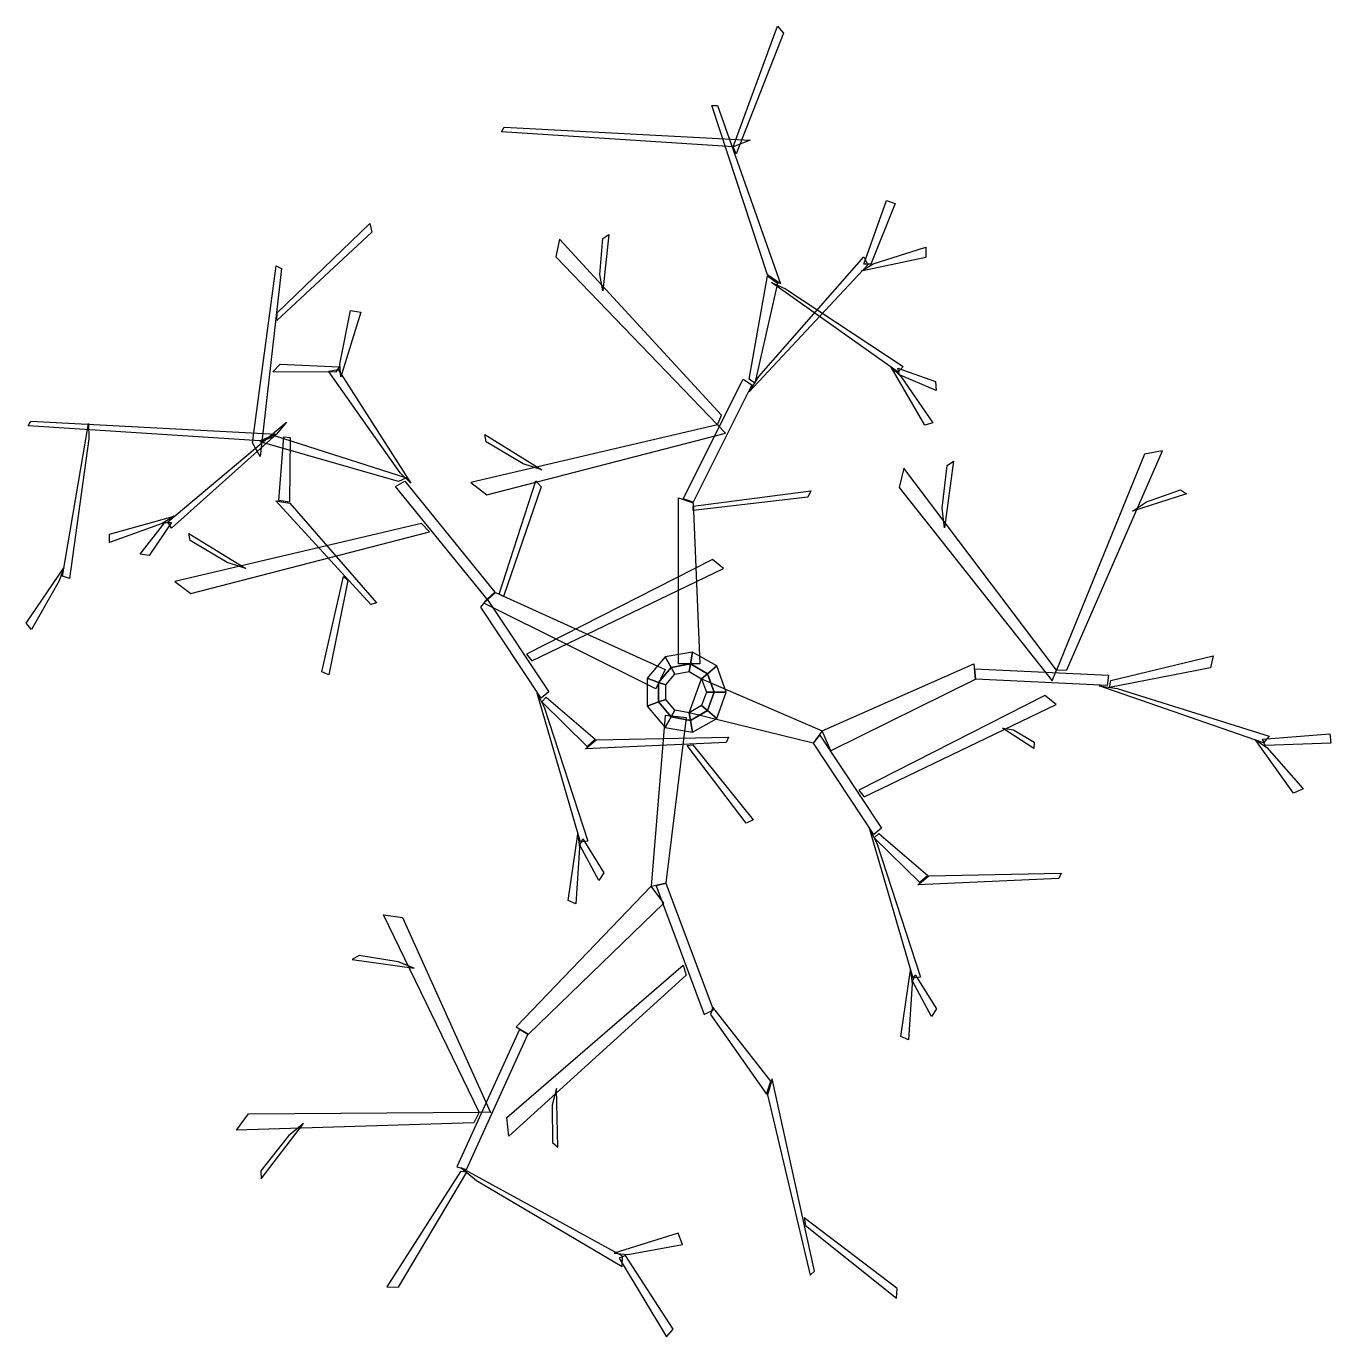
# Model space of a CAD drawing. Extents: x -1501 to 596, y -723 to -174.
# Drawn here: x -838.3 to -388.2, y -645.9 to -193.7 of the extents above; entities that cross this region are included whole.
import ezdxf

# ---------------------------------------------------------------- set-up
doc = ezdxf.new("R2010")
doc.units = 0
doc.layers.get('0').update_dxf_attribs({"linetype": 'CONTINUOUS'})

msp = doc.modelspace()

# ---------------------------------------------------------------- linework, layer by layer
at = {"color": 0, "linetype": 'CONTINUOUS'}
for points in [[(-594.36, -235.38, 237.99), (-579.12, -193.72, 269.24), (-577.09, -196.12, 267.44), (-593.34, -237.78, 236.19)], [(-582.51, -279.44, 204.95), (-601.81, -221.02, 248.76), (-599.77, -221.02, 248.76), (-578.1, -282.55, 202.62)], [(-594.36, -235.38, 237.99), (-674.37, -230.12, 258.79), (-673.46, -228.54, 259.47), (-588.59, -233.05, 238.01)], [(-549.32, -275.85, 187.37), (-541.54, -253.84, 215.96), (-538.49, -254.86, 214.64), (-546.95, -275.85, 187.37)], [(-751.69, -292.62, 190.7), (-719.82, -261.76, 221.95), (-719.03, -264.8, 220.15), (-751.82, -295.21, 188.91)], [(-640.41, -279.34, 186.85), (-639.39, -266.93, 197.94), (-637.36, -265.63, 199.1), (-639.39, -285, 181.79)], [(-598.42, -327.93, 160.28), (-654.29, -267.19, 192.18), (-655.64, -273.29, 188.98), (-599.77, -331.26, 158.54)], [(-546.06, -275.67, 187.1), (-527.92, -269.94, 184.06), (-527.92, -273.54, 182.17), (-550.2, -278.19, 187.15)], [(-585.55, -314.62, 167.28), (-549.32, -273.29, 188.98), (-547.97, -276.06, 187.52), (-588.94, -319.89, 164.51)], [(-760.22, -337.43, 157.66), (-752.13, -276.44, 201.48), (-750.3, -277.33, 201.48), (-757.61, -342.15, 155.33)], [(-588.94, -315.53, 166.9), (-582.51, -279.8, 205.18), (-579.12, -282.32, 202.47), (-586.91, -316.89, 165.44)], [(-576.29, -284.36, 204.95), (-535.72, -311.16, 233.94), (-537.48, -313.02, 231.99), (-581.15, -282.13, 201.25)], [(-730.1, -310.27, 157.58), (-726.41, -291.82, 161.25), (-722.84, -292.43, 159.38), (-729.73, -314.69, 156.1)], [(-731.46, -313.04, 156.72), (-753.28, -312.91, 185.98), (-750.75, -310.28, 185.77), (-730.4, -311.21, 157.52)], [(-536.48, -314.74, 231.66), (-525.51, -330.61, 229.83), (-528.25, -331.32, 227.31), (-539.91, -311.36, 231.21)], [(-537.58, -311.65, 231.89), (-524.58, -316.29, 263.78), (-524.31, -319.37, 262.31), (-536.97, -313.94, 231.89)], [(-709.35, -347.86, 124.62), (-734.04, -312.75, 158.29), (-730.69, -312.18, 157.3), (-705.65, -351.39, 120.74)], [(-611.62, -356.78, 145.13), (-590.97, -315.45, 166.84), (-587.92, -317.39, 165.82), (-608.24, -357.89, 144.55)], [(-757.7, -336.81, 151.63), (-837.71, -331.54, 172.43), (-836.8, -329.97, 173.11), (-751.93, -334.48, 151.65)], [(-816.74, -336.09, 171.92), (-823.38, -384.25, 200.9), (-825.82, -383.47, 198.96), (-816.83, -330.74, 168.22)], [(-751.93, -334.48, 151.65), (-788.17, -366.9, 180.64), (-789.52, -364.72, 178.7), (-748.54, -330.34, 147.96)], [(-599.77, -331.26, 158.54), (-684.87, -351.18, 182.04), (-679.44, -355.41, 179.68), (-597.09, -334.12, 157.25)], [(-709.93, -350.78, 123.16), (-757.56, -337.09, 151.89), (-752.48, -335.08, 151.15), (-707.1, -349.54, 122.83)], [(-747.23, -335.64, 151.15), (-747.52, -357.9, 195.06), (-751.19, -357.39, 191.96), (-749.4, -335.42, 149.48)], [(-666.86, -344.66, 178.37), (-679.63, -337.14, 187.67), (-680.11, -334.63, 188.65), (-660.37, -346.77, 174.12)], [(-479.26, -415.82, 234.47), (-446.3, -340.16, 266.37), (-452.43, -341.39, 263.16), (-482.85, -415.93, 232.72)], [(-482.85, -415.93, 232.72), (-535.48, -346.15, 256.22), (-537.15, -352.83, 253.86), (-484.38, -419.54, 231.43)], [(-522.24, -359.99, 252.55), (-520.52, -345.27, 261.85), (-518.42, -343.81, 262.83), (-521.54, -366.78, 248.31)], [(-679.28, -391.41, 106.86), (-710.95, -352.49, 122.85), (-707.66, -350.72, 122.1), (-676.67, -388.93, 106.43)], [(-675.18, -389.67, 105.55), (-662.47, -350.6, 108.76), (-660.69, -352.63, 107.45), (-673.7, -390.42, 104.68)], [(-613.32, -413.67, 102.71), (-613.32, -356.45, 145.63), (-608.24, -358.13, 144.37), (-605.87, -413.67, 102.71)], [(-608.24, -359.32, 143.47), (-567.61, -354.06, 147.43), (-568.62, -356.21, 145.81), (-608.24, -360.76, 142.4)], [(-451.79, -357.77, 261.03), (-440.04, -353.68, 272.12), (-438.02, -355.01, 273.29), (-456.56, -360.99, 255.97)], [(-747.4, -358.31, 194.91), (-717.43, -392.67, 248.57), (-719.38, -393.23, 248.57), (-752.24, -357.41, 192.05)], [(-791.43, -365.25, 178.36), (-809.57, -371.83, 176.54), (-809.57, -369, 174.01), (-787.29, -362.8, 177.92)], [(-788.17, -364.98, 178.59), (-795.95, -376.37, 210.48), (-799, -375.85, 209.01), (-790.54, -364.98, 178.59)], [(-701.93, -365.32, 118.02), (-787.02, -385.24, 141.52), (-781.59, -389.47, 139.16), (-699.24, -368.18, 116.73)], [(-769.01, -378.73, 137.85), (-781.78, -371.2, 147.15), (-782.26, -368.69, 148.13), (-762.52, -380.83, 133.61)], [(-663.92, -412.64, 127.09), (-597.73, -380.83, 169.69), (-601.57, -377.65, 165.41), (-665.77, -410.35, 124.76)], [(-826.94, -385.11, 198.62), (-836.51, -401.86, 196.8), (-838.34, -399.7, 194.27), (-825.37, -380.56, 198.18)], [(-727.4, -384.97, 235.38), (-733.89, -417.49, 273.64), (-736.31, -416.42, 271.45), (-728.84, -383.62, 233.18)], [(-679.28, -391.41, 106.86), (-657.98, -423.41, 135.84), (-660.61, -425.59, 134.48), (-681.45, -394.15, 106.08)], [(-621.14, -422.37, 72.49), (-680.43, -392.73, 107.3), (-676.42, -389.05, 106.28), (-617.81, -415.71, 72.49)], [(-615.8, -414.92, 29.72), (-617.9, -411.29), (-624.08, -418.66), (-620.15, -420.09, 29.72)], [(-609.15, -413.74, 29.72), (-608.42, -409.62), (-617.9, -411.29), (-615.8, -414.92, 29.72)], [(-603.3, -417.12, 29.72), (-600.09, -414.43), (-608.42, -409.62), (-609.15, -413.74, 29.72)], [(-464.09, -419.48, 241.08), (-428.8, -410.91, 279.36), (-429.74, -415.03, 276.66), (-464.51, -421.88, 239.63)], [(-614.48, -417.21, 118.87), (-615.8, -414.92, 29.72), (-620.15, -420.09, 29.72), (-617.66, -421, 118.87)], [(-609.61, -416.35, 118.87), (-609.15, -413.74, 29.72), (-615.8, -414.92, 29.72), (-614.48, -417.21, 118.87)], [(-605.32, -418.82, 118.87), (-603.3, -417.12, 29.72), (-609.15, -413.74, 29.72), (-609.61, -416.35, 118.87)], [(-600.99, -423.47, 29.72), (-596.79, -423.47), (-600.09, -414.43), (-603.3, -417.12, 29.72)], [(-563.71, -436.86, 176.9), (-511.37, -413.73, 219.81), (-510.85, -419.05, 218.56), (-560.7, -443.68, 176.9)], [(-510.99, -415.41, 219.32), (-464.84, -417.59, 241.02), (-465.38, -421.16, 240), (-510.63, -418.95, 218.74)], [(-620.15, -420.09, 29.72), (-624.08, -418.66), (-624.08, -428.28), (-620.15, -426.85, 29.72)], [(-617.66, -421, 118.87), (-620.15, -420.09, 29.72), (-620.15, -426.85, 29.72), (-617.66, -425.95, 118.87)], [(-605.32, -418.82, 118.87), (-563.71, -436.86, 176.9), (-566.85, -441.03, 175.36), (-609.61, -430.59, 118.87)], [(-603.63, -423.47, 118.87), (-600.99, -423.47, 29.72), (-603.3, -417.12, 29.72), (-605.32, -418.82, 118.87)], [(-659.57, -428.63, 136.43), (-644.57, -474.88, 165.41), (-647.11, -475.24, 163.47), (-661.99, -423.86, 132.73)], [(-605.32, -428.12, 118.87), (-603.3, -429.82, 29.72), (-600.99, -423.47, 29.72), (-603.63, -423.47, 118.87)], [(-603.3, -429.82, 29.72), (-600.09, -432.51), (-596.79, -423.47), (-600.99, -423.47, 29.72)], [(-549.17, -459.59, 196.59), (-482.98, -427.77, 239.19), (-486.81, -424.6, 234.91), (-551.01, -457.29, 194.25)], [(-461.88, -422.2, 241.46), (-409.44, -438.63, 263.16), (-411.43, -440.99, 261.71), (-468.07, -421.24, 238.69)], [(-658.9, -425.23, 135.89), (-642.01, -439.73, 179.8), (-644.76, -442.22, 176.69), (-660.46, -426.76, 134.22)], [(-620.15, -426.85, 29.72), (-624.08, -428.28), (-617.9, -435.65), (-615.8, -432.03, 29.72)], [(-617.66, -425.95, 118.87), (-620.15, -426.85, 29.72), (-615.8, -432.03, 29.72), (-614.48, -429.74, 118.87)], [(-609.61, -430.59, 118.87), (-609.15, -433.2, 29.72), (-603.3, -429.82, 29.72), (-605.32, -428.12, 118.87)], [(-617.87, -431.52, 93.12), (-622.7, -490.43, 134.57), (-617.52, -489.28, 133.23), (-610.47, -432.37, 92.92)], [(-615.8, -432.03, 29.72), (-617.9, -435.65), (-608.42, -437.33), (-609.15, -433.2, 29.72)], [(-614.48, -429.74, 118.87), (-615.8, -432.03, 29.72), (-609.15, -433.2, 29.72), (-609.61, -430.59, 118.87)], [(-609.15, -433.2, 29.72), (-608.42, -437.33), (-600.09, -432.51), (-603.3, -429.82, 29.72)], [(-564.52, -438.35, 176.35), (-543.22, -470.36, 205.34), (-545.85, -472.53, 203.98), (-566.69, -441.1, 175.58)], [(-497.64, -436.47, 231.68), (-490.59, -440.7, 244.8), (-490.63, -442.9, 246.18), (-501.45, -435.89, 225.69)], [(-411.77, -439.66, 261.56), (-388.5, -437.89, 290.15), (-388.19, -441.08, 288.83), (-410.82, -441.83, 261.56)], [(-641.62, -439.91, 179.65), (-596.03, -438.97, 233.31), (-596.85, -440.82, 233.31), (-645.41, -443.04, 176.79)], [(-608.34, -441.67, 220.11), (-587.56, -467.52, 258.38), (-589.93, -468.69, 256.18), (-610.29, -441.91, 217.92)], [(-410.29, -442.57, 261.28), (-397.72, -456.84, 258.24), (-401.01, -458.3, 256.35), (-414.27, -439.81, 261.33)], [(-647.39, -477.2, 163.13), (-648.71, -496.45, 161.31), (-651.3, -495.31, 158.78), (-647.97, -472.43, 162.69)], [(-646.32, -474.11, 163.37), (-639.05, -485.84, 195.26), (-640.77, -488.41, 193.78), (-647.28, -476.28, 163.37)], [(-544.82, -475.58, 205.92), (-529.81, -521.83, 234.91), (-532.35, -522.19, 232.96), (-547.23, -470.81, 202.23)], [(-544.14, -472.18, 205.38), (-527.25, -486.68, 249.29), (-530, -489.17, 246.19), (-545.7, -473.71, 203.71)], [(-526.86, -486.85, 249.14), (-481.27, -485.91, 302.81), (-482.09, -487.77, 302.81), (-530.65, -489.99, 246.28)], [(-622.7, -490.43, 134.57), (-669.33, -538.88, 168.34), (-665.02, -541.42, 166.45), (-618.38, -496.23, 133.24)], [(-621, -490.27, 134.04), (-604.37, -534.72, 154.16), (-601.17, -533.1, 153.11), (-617.54, -489.53, 133.4)], [(-682.01, -568.43, 175.06), (-715.1, -500.24, 215.28), (-708.51, -501.21, 212.59), (-678.12, -568.44, 173.71)], [(-709.97, -516.46, 207.72), (-723.5, -514.3, 217.94), (-725.83, -515.7, 218.64), (-704.49, -518.69, 202.77)], [(-610.6, -521.16, 148.12), (-671.76, -576.64, 179.95), (-672.53, -570.27, 176.93), (-611.63, -517.62, 146.49)], [(-532.64, -524.15, 232.63), (-533.95, -543.4, 230.81), (-536.54, -542.25, 228.28), (-533.21, -519.37, 232.19)], [(-531.56, -521.05, 232.86), (-524.29, -532.78, 264.75), (-526.01, -535.36, 263.28), (-532.52, -523.22, 232.86)], [(-602.27, -534.67, 154.22), (-582.85, -562.19, 193.83), (-581.46, -557.7, 191.61), (-601.37, -532.12, 153.06)], [(-668.08, -539.82, 167.61), (-689.79, -587.29, 179.42), (-686.44, -588.19, 178.15), (-665.22, -541.62, 166.59)], [(-656.8, -565.91, 174.55), (-656.76, -578.88, 185.3), (-654.85, -580.47, 186.38), (-655.34, -560.16, 169.61)], [(-582.55, -562.43, 193.61), (-567.78, -624.6, 235.47), (-566.31, -623.25, 235.78), (-580.91, -556.88, 191.9)], [(-683.93, -572.01, 176.07), (-765.82, -574.58, 208.84), (-761.63, -568.9, 206.79), (-682.01, -568.43, 175.06)], [(-747.87, -576.59, 202.8), (-757.39, -588.58, 211.64), (-757.28, -591.34, 212.23), (-742.67, -572.27, 198.5)], [(-682.93, -591.91, 178.82), (-632.66, -621.62, 194.7), (-632.6, -618.1, 193.99), (-688.22, -587.63, 176.91)], [(-688.54, -588.85, 179.13), (-713.93, -628.59, 210.04), (-709.91, -628.78, 207.17), (-686.26, -589.11, 177.55)], [(-569.46, -607.51, 225.59), (-538.05, -632.6, 259.86), (-537.76, -629.23, 258.33), (-569.91, -604.82, 223.91)], [(-630.7, -617.51, 193.67), (-611.84, -613.98, 191.31), (-613.36, -610.12, 190.21), (-635.52, -617, 193.84)], [(-633.74, -618.77, 193.68), (-617.4, -645.87, 217.36), (-615.07, -643.25, 216.58), (-631.59, -617.82, 193.89)]]:
    msp.add_3dface(points, dxfattribs=at)

doc.saveas('drawing.dxf')
